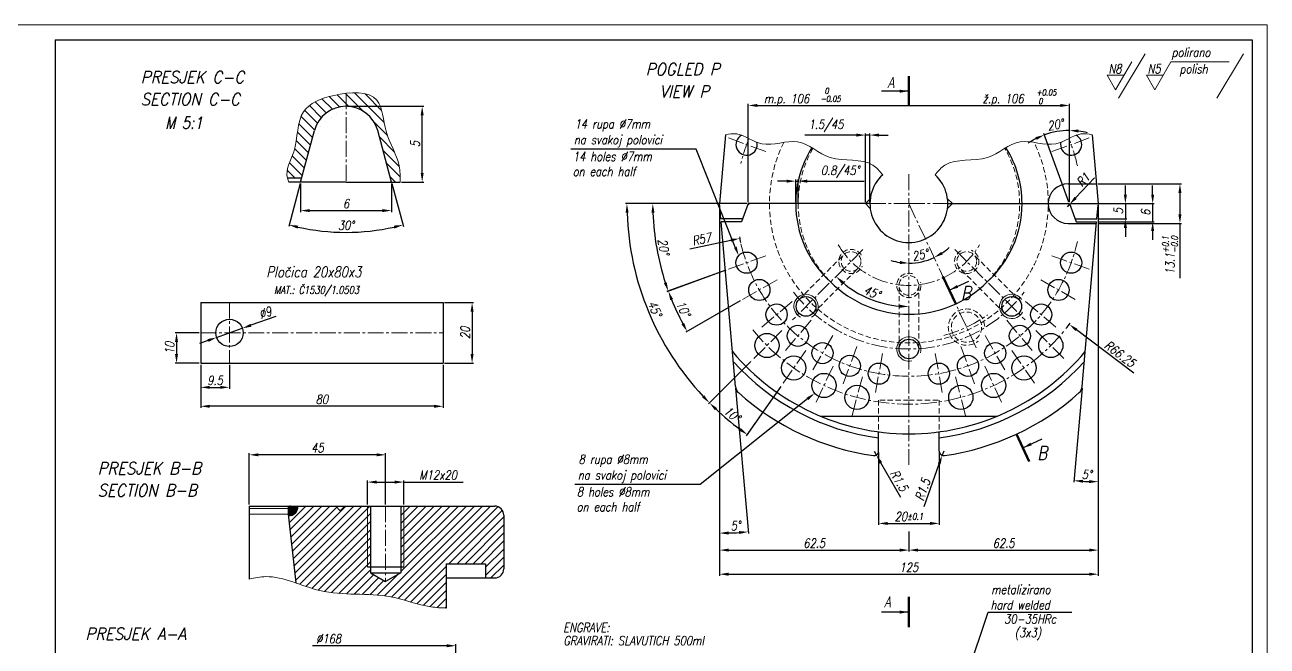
# Model space of a CAD drawing. Extents: x -409 to 838, y -94 to 534.
# Drawn here: x 21.5 to 431.5, y 301.3 to 506.5 of the extents above; entities that cross this region are included whole.
import ezdxf
from ezdxf import colors
from ezdxf.entities.mleader import LeaderData, LeaderLine
from ezdxf.math import Vec2, Vec3

# ---------------------------------------------------------------- set-up
doc = ezdxf.new("R2010")
doc.units = 0
doc.header["$LTSCALE"] = 7
doc.header["$MEASUREMENT"] = 0
doc.linetypes.add('CENTER2', pattern=[1.125, 0.75, -0.125, 0.125, -0.125])
doc.linetypes.add('HIDDEN', pattern=[0.375, 0.25, -0.125])
doc.layers.get('0').update_dxf_attribs({"linetype": 'CONTINUOUS', "lineweight": 15})
for name, color, linetype, lineweight in [('1', 1, 'CENTER2', 15), ('2', 2, 'HIDDEN', 15), ('3', 3, 'CONTINUOUS', 30), ('4', 5, 'CONTINUOUS', 50), ('8', 252, 'CONTINUOUS', 15), ('ENGLISH', 252, 'CONTINUOUS', 18)]:
    doc.layers.add(name, color=color, linetype=linetype, lineweight=lineweight)
doc.styles.add('ITALICT', font='ITALICT.shx', dxfattribs={"width": 0.8, "height": 3})
doc.styles.get("Standard").update_dxf_attribs({"font": 'isocp.shx', "height": 3})
doc.dimstyles.get("Standard").update_dxf_attribs({"dimtxt": 3, "dimasz": 3, "dimexe": 0.5, "dimexo": 0.5, "dimgap": 0.8, "dimtad": 1, "dimdsep": 46, "dimtxsty": 'ITALICT', "dimcen": 0.09, "dimazin": 2, "dimtfac": 1, "dimtmove": 0, "dimatfit": 3, "dimfxl": 1, "dimtolj": 1, "dimtzin": 0, "dimarcsym": 0})

# ---------------------------------------------------------------- blocks, each defined once
blk = doc.blocks.new('*D4')
at = {"color": 0, "lineweight": -2}
for p, q in [((275.91, 447.92), (275.91, 455.34)), ((276.71, 447.92), (276.71, 455.34)), ((272.91, 454.84), (269.91, 454.84)), ((275.91, 454.84), (276.71, 454.84)), ((279.71, 454.84), (298.48, 454.84))]:
    blk.add_line(p, q, dxfattribs=at)
at = {"color": 0}
for points in [[(272.91, 455.34), (272.91, 454.34), (275.91, 454.84)], [(279.71, 455.34), (279.71, 454.34), (276.71, 454.84)]]:
    blk.add_solid(points, dxfattribs=at)
at = {"color": 0, "insert": (290.59, 457.92), "char_height": 3, "attachment_point": 5, "style": 'ITALICT'}
blk.add_mtext('\\A1;0.8/45%%d', dxfattribs=at)
blk = doc.blocks.new('*D5')
at = {"color": 0, "lineweight": -2}
for p, q in [((295.91, 470.06), (278.96, 470.06)), ((298.91, 447.92), (298.91, 470.56)), ((300.41, 470.06), (298.91, 470.06)), ((300.41, 447.92), (300.41, 470.56)), ((303.41, 470.06), (306.41, 470.06))]:
    blk.add_line(p, q, dxfattribs=at)
at = {"color": 0}
for points in [[(295.91, 469.56), (295.91, 470.56), (298.91, 470.06)], [(303.41, 470.56), (303.41, 469.56), (300.41, 470.06)]]:
    blk.add_solid(points, dxfattribs=at)
at = {"color": 0, "insert": (285.93, 473.14), "char_height": 3, "attachment_point": 5, "style": 'ITALICT'}
blk.add_mtext('\\A1;1.5/45', dxfattribs=at)
blk = doc.blocks.new('*D6')
at = {"color": 0, "lineweight": -2}
for p, q in [((250.76, 407.7), (250.76, 338.12)), ((256.09, 386.49), (260.28, 338.54))]:
    blk.add_line(p, q, dxfattribs=at)
blk.add_arc((250.76, 447.42), 108.8, 271.5799, 273.4201, dxfattribs=at)
at = {"color": 0}
for points in [[(253.76, 338.16), (253.75, 339.16), (250.76, 338.62)], [(257.21, 339.31), (257.28, 338.32), (260.24, 339.03)]]:
    blk.add_solid(points, dxfattribs=at)
at = {"color": 0, "insert": (256.08, 341.05), "char_height": 3, "attachment_point": 5, "rotation": 2.8646, "style": 'ITALICT'}
blk.add_mtext('\\A1;5°', dxfattribs=at)
blk = doc.blocks.new('*D7')
at = {"color": 0, "lineweight": -2}
for p, q in [((375.76, 407.57), (375.76, 355.09)), ((370.43, 386.49), (367.71, 355.44))]:
    blk.add_line(p, q, dxfattribs=at)
blk.add_arc((375.76, 447.42), 91.83, 266.8719, 268.1281, dxfattribs=at)
at = {"color": 0}
for points in [[(370.71, 355.23), (370.78, 356.23), (367.75, 355.94)], [(372.76, 356.14), (372.75, 355.14), (375.76, 355.59)]]:
    blk.add_solid(points, dxfattribs=at)
at = {"color": 0, "insert": (371.97, 357.97), "char_height": 3, "attachment_point": 5, "rotation": 357.5793, "style": 'ITALICT'}
blk.add_mtext('\\A1;5°', dxfattribs=at)
blk = doc.blocks.new('*D8')
at = {"color": 0, "lineweight": -2}
for p, q in [((250.76, 446.92), (250.76, 332.51)), ((313.26, 339.19), (313.26, 332.51)), ((253.76, 333.01), (310.26, 333.01))]:
    blk.add_line(p, q, dxfattribs=at)
at = {"color": 0}
for points in [[(253.76, 333.51), (253.76, 332.51), (250.76, 333.01)], [(310.26, 333.51), (310.26, 332.51), (313.26, 333.01)]]:
    blk.add_solid(points, dxfattribs=at)
at = {"color": 0, "insert": (282.01, 335.31), "char_height": 3, "attachment_point": 5, "style": 'ITALICT'}
blk.add_mtext('\\A1;62.5', dxfattribs=at)
blk = doc.blocks.new('*D9')
at = {"color": 0, "lineweight": -2}
for p, q in [((375.76, 371.09), (375.76, 332.51)), ((313.26, 339.19), (313.26, 332.51)), ((316.26, 333.01), (372.76, 333.01))]:
    blk.add_line(p, q, dxfattribs=at)
at = {"color": 0}
for points in [[(316.26, 333.51), (316.26, 332.51), (313.26, 333.01)], [(372.76, 333.51), (372.76, 332.51), (375.76, 333.01)]]:
    blk.add_solid(points, dxfattribs=at)
at = {"color": 0, "insert": (344.51, 335.31), "char_height": 3, "attachment_point": 5, "style": 'ITALICT'}
blk.add_mtext('\\A1;62.5', dxfattribs=at)
blk = doc.blocks.new('*D10')
at = {"color": 0, "lineweight": -2}
for p, q in [((250.76, 446.92), (250.76, 324.56)), ((375.76, 446.92), (375.76, 324.56)), ((253.76, 325.06), (372.76, 325.06))]:
    blk.add_line(p, q, dxfattribs=at)
at = {"color": 0}
for points in [[(253.76, 325.56), (253.76, 324.56), (250.76, 325.06)], [(372.76, 325.56), (372.76, 324.56), (375.76, 325.06)]]:
    blk.add_solid(points, dxfattribs=at)
at = {"color": 0, "insert": (313.26, 327.36), "char_height": 3, "attachment_point": 5, "style": 'ITALICT'}
blk.add_mtext('\\A1;125', dxfattribs=at)
blk = doc.blocks.new('*D38')
at = {"color": 0, "lineweight": -2}
for p, q in [((112.5, 454.06), (112.5, 444.62)), ((142.5, 454.06), (142.5, 444.62)), ((115.5, 445.12), (139.5, 445.12))]:
    blk.add_line(p, q, dxfattribs=at)
at = {"color": 0}
for points in [[(115.5, 445.62), (115.5, 444.62), (112.5, 445.12)], [(139.5, 445.62), (139.5, 444.62), (142.5, 445.12)]]:
    blk.add_solid(points, dxfattribs=at)
at = {"color": 0, "insert": (127.5, 447.42), "char_height": 3, "attachment_point": 5, "style": 'ITALICT'}
blk.add_mtext('\\A1;6', dxfattribs=at)
blk = doc.blocks.new('*D39')
at = {"color": 0, "lineweight": -2}
for p, q in [((128, 479.56), (153.13, 479.56)), ((152.63, 457.56), (152.63, 476.56)), ((145.86, 454.56), (153.13, 454.56))]:
    blk.add_line(p, q, dxfattribs=at)
at = {"color": 0}
for points in [[(152.13, 476.56), (153.13, 476.56), (152.63, 479.56)], [(152.13, 457.56), (153.13, 457.56), (152.63, 454.56)]]:
    blk.add_solid(points, dxfattribs=at)
at = {"color": 0, "insert": (150.33, 467.06), "char_height": 3, "attachment_point": 5, "rotation": 90, "style": 'ITALICT'}
blk.add_mtext('\\A1;5', dxfattribs=at)
blk = doc.blocks.new('*D46')
at = {"color": 0, "lineweight": -2}
for p, q in [((160.73, 301.43), (116.47, 301.43)), ((163.73, 276.97), (163.73, 301.93))]:
    blk.add_line(p, q, dxfattribs=at)
at = {"color": 0}
blk.add_solid([(160.73, 301.93), (160.73, 300.93), (163.73, 301.43)], dxfattribs=at)
at = {"color": 0, "insert": (121.73, 303.73), "char_height": 3, "attachment_point": 5, "style": 'ITALICT'}
blk.add_mtext('\\A1;%%c168', dxfattribs=at)
blk = doc.blocks.new('*D55')
at = {"color": 0, "lineweight": -2}
for p, q in [((112.37, 454.08), (108.57, 439.91)), ((142.62, 454.08), (146.42, 439.91))]:
    blk.add_line(p, q, dxfattribs=at)
blk.add_arc((127.5, 510.55), 72.63, 257.3668, 282.6332, dxfattribs=at)
at = {"color": 0}
for points in [[(111.49, 439.19), (111.73, 440.16), (108.7, 440.39)], [(143.26, 440.16), (143.5, 439.19), (146.29, 440.39)]]:
    blk.add_solid(points, dxfattribs=at)
at = {"color": 0, "insert": (127.5, 440.22), "char_height": 3, "attachment_point": 5, "style": 'ITALICT'}
blk.add_mtext('\\A1;30°', dxfattribs=at)
blk = doc.blocks.new('*D59')
at = {"color": 0, "lineweight": -2}
for p, q in [((104.31, 410.17), (96.1, 407.25)), ((84.79, 403.23), (93.27, 406.25)), ((81.97, 402.22), (79.14, 401.22))]:
    blk.add_line(p, q, dxfattribs=at)
at = {"color": 0}
for points in [[(95.93, 407.72), (96.27, 406.78), (93.27, 406.25)], [(81.8, 402.7), (82.13, 401.75), (84.79, 403.23)]]:
    blk.add_solid(points, dxfattribs=at)
at = {"color": 0, "insert": (100.85, 411.38), "char_height": 3, "attachment_point": 5, "rotation": 19.5748, "style": 'ITALICT'}
blk.add_mtext('\\A1;∅9', dxfattribs=at)
blk = doc.blocks.new('*D60')
at = {"color": 0, "lineweight": -2}
for p, q in [((79.53, 394.24), (79.53, 386.26)), ((89.03, 394.24), (89.03, 386.26)), ((82.53, 386.76), (86.03, 386.76))]:
    blk.add_line(p, q, dxfattribs=at)
at = {"color": 0}
for points in [[(82.53, 387.26), (82.53, 386.26), (79.53, 386.76)], [(86.03, 387.26), (86.03, 386.26), (89.03, 386.76)]]:
    blk.add_solid(points, dxfattribs=at)
at = {"color": 0, "insert": (84.28, 389.06), "char_height": 3, "attachment_point": 5, "style": 'ITALICT'}
blk.add_mtext('\\A1;9.5', dxfattribs=at)
blk = doc.blocks.new('*D61')
at = {"color": 0, "lineweight": -2}
for p, q in [((79.53, 394.24), (79.53, 380)), ((159.53, 394.24), (159.53, 380)), ((156.53, 380.5), (82.53, 380.5))]:
    blk.add_line(p, q, dxfattribs=at)
at = {"color": 0}
for points in [[(82.53, 381), (82.53, 380), (79.53, 380.5)], [(156.53, 381), (156.53, 380), (159.53, 380.5)]]:
    blk.add_solid(points, dxfattribs=at)
at = {"color": 0, "insert": (119.53, 382.8), "char_height": 3, "attachment_point": 5, "style": 'ITALICT'}
blk.add_mtext('\\A1;80', dxfattribs=at)
blk = doc.blocks.new('*D62')
at = {"color": 0, "lineweight": -2}
for p, q in [((79.03, 404.74), (71.06, 404.74)), ((71.56, 401.74), (71.56, 397.74)), ((79.03, 394.74), (71.06, 394.74))]:
    blk.add_line(p, q, dxfattribs=at)
at = {"color": 0}
for points in [[(71.06, 401.74), (72.06, 401.74), (71.56, 404.74)], [(71.06, 397.74), (72.06, 397.74), (71.56, 394.74)]]:
    blk.add_solid(points, dxfattribs=at)
at = {"color": 0, "insert": (69.26, 399.74), "char_height": 3, "attachment_point": 5, "rotation": 90, "style": 'ITALICT'}
blk.add_mtext('\\A1;10', dxfattribs=at)
blk = doc.blocks.new('*D63')
at = {"color": 0, "lineweight": -2}
for p, q in [((160.03, 414.74), (169.61, 414.74)), ((169.11, 411.74), (169.11, 397.74)), ((160.03, 394.74), (169.61, 394.74))]:
    blk.add_line(p, q, dxfattribs=at)
at = {"color": 0}
for points in [[(168.61, 411.74), (169.61, 411.74), (169.11, 414.74)], [(168.61, 397.74), (169.61, 397.74), (169.11, 394.74)]]:
    blk.add_solid(points, dxfattribs=at)
at = {"color": 0, "insert": (166.81, 404.74), "char_height": 3, "attachment_point": 5, "rotation": 90, "style": 'ITALICT'}
blk.add_mtext('\\A1;20', dxfattribs=at)
blk = doc.blocks.new('*D65')
at = {"color": 0, "lineweight": -2}
for p, q in [((301.76, 365.73), (302.51, 364.43)), ((310.6, 350.43), (304.01, 361.83))]:
    blk.add_line(p, q, dxfattribs=at)
at = {"color": 0}
blk.add_solid([(304.44, 362.08), (303.57, 361.58), (302.51, 364.43)], dxfattribs=at)
at = {"color": 0, "insert": (310.04, 355.98), "char_height": 3, "attachment_point": 5, "rotation": 300.0226, "style": 'ITALICT'}
blk.add_mtext('\\A1;R1.5', dxfattribs=at)
blk = doc.blocks.new('*D66')
at = {"color": 0, "lineweight": -2}
for p, q in [((303.26, 365.23), (303.26, 341.32)), ((323.26, 365.23), (323.26, 341.32)), ((306.26, 341.82), (320.26, 341.82))]:
    blk.add_line(p, q, dxfattribs=at)
at = {"color": 0}
for points in [[(306.26, 342.32), (306.26, 341.32), (303.26, 341.82)], [(320.26, 342.32), (320.26, 341.32), (323.26, 341.82)]]:
    blk.add_solid(points, dxfattribs=at)
at = {"color": 0, "insert": (313.26, 344.12), "char_height": 3, "attachment_point": 5, "style": 'ITALICT'}
blk.add_mtext('\\A1;20{}{\\H0.71x;\\C3;%%p0.1}', dxfattribs=at)
blk = doc.blocks.new('*D67')
at = {"color": 0, "lineweight": -2}
for p, q in [((324.76, 365.73), (324.26, 364.31)), ((318.32, 347.42), (323.26, 361.48))]:
    blk.add_line(p, q, dxfattribs=at)
at = {"color": 0}
blk.add_solid([(322.79, 361.65), (323.73, 361.32), (324.26, 364.31)], dxfattribs=at)
at = {"color": 0, "insert": (317.83, 352.98), "char_height": 3, "attachment_point": 5, "rotation": 70.6253, "style": 'ITALICT'}
blk.add_mtext('\\A1;R1.5', dxfattribs=at)
blk = doc.blocks.new('*D73')
at = {"color": 0, "lineweight": -2}
for p, q in [((384.71, 450.42), (384.71, 453.42)), ((366.76, 447.42), (385.21, 447.42)), ((384.71, 447.42), (384.71, 442.42)), ((375.82, 442.42), (385.21, 442.42)), ((384.71, 439.42), (384.71, 436.42))]:
    blk.add_line(p, q, dxfattribs=at)
at = {"color": 0}
for points in [[(384.21, 450.42), (385.21, 450.42), (384.71, 447.42)], [(384.21, 439.42), (385.21, 439.42), (384.71, 442.42)]]:
    blk.add_solid(points, dxfattribs=at)
at = {"color": 0, "insert": (382.41, 444.92), "char_height": 3, "attachment_point": 5, "rotation": 90, "style": 'ITALICT'}
blk.add_mtext('\\A1;5', dxfattribs=at)
blk = doc.blocks.new('*D74')
at = {"color": 0, "lineweight": -2}
for p, q in [((393.71, 450.42), (393.71, 453.42)), ((366.76, 447.42), (394.21, 447.42)), ((393.71, 447.42), (393.71, 441.42)), ((375.73, 441.42), (394.21, 441.42)), ((393.71, 438.42), (393.71, 435.42))]:
    blk.add_line(p, q, dxfattribs=at)
at = {"color": 0}
for points in [[(393.21, 450.42), (394.21, 450.42), (393.71, 447.42)], [(393.21, 438.42), (394.21, 438.42), (393.71, 441.42)]]:
    blk.add_solid(points, dxfattribs=at)
at = {"color": 0, "insert": (391.41, 444.42), "char_height": 3, "attachment_point": 5, "rotation": 90, "style": 'ITALICT'}
blk.add_mtext('\\A1;6', dxfattribs=at)
blk = doc.blocks.new('*D75')
at = {"color": 0, "lineweight": -2}
for p, q in [((260.26, 447.92), (260.26, 480.34)), ((263.26, 479.84), (363.26, 479.84)), ((366.26, 447.92), (366.26, 480.34))]:
    blk.add_line(p, q, dxfattribs=at)
at = {"color": 0}
for points in [[(263.26, 480.34), (263.26, 479.34), (260.26, 479.84)], [(363.26, 480.34), (363.26, 479.34), (366.26, 479.84)]]:
    blk.add_solid(points, dxfattribs=at)
blk = doc.blocks.new('*D76')
at = {"color": 0, "lineweight": -2}
for p, q in [((366.26, 448.42), (366.26, 472.08)), ((366.09, 447.89), (357.82, 470.59))]:
    blk.add_line(p, q, dxfattribs=at)
for start, end in [(90, 110), (117.1199, 124.2399), (75.7601, 82.8801)]:
    blk.add_arc((366.26, 447.42), 24.16, start, end, dxfattribs=at)
at = {"color": 0}
for points in [[(369.22, 470.89), (369.28, 471.89), (366.26, 471.58)], [(355.04, 469.38), (355.44, 468.46), (357.99, 470.12)]]:
    blk.add_solid(points, dxfattribs=at)
at = {"color": 0, "insert": (361.66, 473.48), "char_height": 3, "attachment_point": 5, "rotation": 10, "style": 'ITALICT'}
blk.add_mtext('\\A1;20°', dxfattribs=at)
blk = doc.blocks.new('*D77')
at = {"color": 0, "lineweight": -2}
for p, q in [((374.53, 455.91), (368.3, 449.33)), ((365.56, 446.42), (366.24, 447.15))]:
    blk.add_line(p, q, dxfattribs=at)
at = {"color": 0}
blk.add_solid([(367.94, 449.67), (368.67, 448.98), (366.24, 447.15)], dxfattribs=at)
at = {"color": 0, "insert": (370.78, 455.29), "char_height": 3, "attachment_point": 5, "rotation": 46.5881, "style": 'ITALICT'}
blk.add_mtext('\\A1;R1', dxfattribs=at)
blk = doc.blocks.new('*D78')
at = {"color": 0, "lineweight": -2}
for p, q in [((375.68, 453.97), (403.21, 453.97)), ((402.71, 450.97), (402.71, 443.87)), ((375.68, 440.87), (403.21, 440.87)), ((402.71, 440.87), (402.71, 422.77))]:
    blk.add_line(p, q, dxfattribs=at)
at = {"color": 0}
for points in [[(402.21, 450.97), (403.21, 450.97), (402.71, 453.97)], [(402.21, 443.87), (403.21, 443.87), (402.71, 440.87)]]:
    blk.add_solid(points, dxfattribs=at)
at = {"color": 0, "insert": (399.43, 430.32), "char_height": 3, "attachment_point": 5, "rotation": 90, "style": 'ITALICT'}
blk.add_mtext('\\A1;13.1{}{\\H0.71x;\\C3;\\S+0.1^ -0.0;}', dxfattribs=at)
blk = doc.blocks.new('*D79')
at = {"color": 0, "lineweight": -2}
blk.add_arc((313.26, 447.42), 34.01, 230.0562, 264.9438, dxfattribs=at)
at = {"color": 0}
for points in [[(291.09, 420.98), (291.76, 421.72), (289.21, 423.37)], [(310.28, 414.05), (310.24, 413.05), (313.26, 413.41)]]:
    blk.add_solid(points, dxfattribs=at)
at = {"color": 0, "insert": (301.12, 418.13), "char_height": 3, "attachment_point": 5, "rotation": 337.5, "style": 'ITALICT'}
blk.add_mtext('\\A1;45°', dxfattribs=at)
blk = doc.blocks.new('*D80')
at = {"color": 0, "lineweight": -2}
for p, q in [((95.58, 348.03), (95.58, 364.98)), ((140.58, 348.03), (140.58, 364.98)), ((137.58, 364.48), (98.58, 364.48))]:
    blk.add_line(p, q, dxfattribs=at)
at = {"color": 0}
for points in [[(98.58, 364.98), (98.58, 363.98), (95.58, 364.48)], [(137.58, 364.98), (137.58, 363.98), (140.58, 364.48)]]:
    blk.add_solid(points, dxfattribs=at)
at = {"color": 0, "insert": (118.08, 366.78), "char_height": 3, "attachment_point": 5, "style": 'ITALICT'}
blk.add_mtext('\\A1;45', dxfattribs=at)
blk = doc.blocks.new('*D81')
at = {"color": 0, "lineweight": -2}
for p, q in [((134.58, 348.03), (134.58, 355.98)), ((137.58, 355.48), (143.58, 355.48)), ((146.58, 348.03), (146.58, 355.98)), ((146.58, 355.48), (166.15, 355.48))]:
    blk.add_line(p, q, dxfattribs=at)
at = {"color": 0}
for points in [[(137.58, 355.98), (137.58, 354.98), (134.58, 355.48)], [(143.58, 355.98), (143.58, 354.98), (146.58, 355.48)]]:
    blk.add_solid(points, dxfattribs=at)
at = {"color": 0, "insert": (157.87, 357.78), "char_height": 3, "attachment_point": 5, "style": 'ITALICT'}
blk.add_mtext('\\A1;M12x20', dxfattribs=at)
blk = doc.blocks.new('*D86')
at = {"color": 0, "lineweight": -2}
blk.add_line((387.51, 391.46), (368.56, 405.74), dxfattribs=at)
blk.add_arc((313.26, 447.42), 66.25, 321.4891, 323.4317, dxfattribs=at)
at = {"color": 0}
blk.add_solid([(368.86, 406.14), (368.26, 405.35), (366.17, 407.55)], dxfattribs=at)
at = {"color": 0, "insert": (382.92, 397.8), "char_height": 3, "attachment_point": 5, "rotation": 322.9993, "style": 'ITALICT'}
blk.add_mtext('\\A1;R66.25', dxfattribs=at)
blk = doc.blocks.new('*D87')
at = {"color": 0, "lineweight": -2}
blk.add_line((240.95, 432.53), (254.49, 435.32), dxfattribs=at)
blk.add_arc((313.26, 447.42), 57, 191.1324, 192.9601, dxfattribs=at)
at = {"color": 0}
blk.add_solid([(254.39, 435.81), (254.59, 434.83), (257.43, 435.93)], dxfattribs=at)
at = {"color": 0, "insert": (244.86, 435.68), "char_height": 3, "attachment_point": 5, "rotation": 11.635, "style": 'ITALICT'}
blk.add_mtext('\\A1;R57', dxfattribs=at)
blk = doc.blocks.new('*D88')
at = {"color": 0, "lineweight": -2}
for p, q in [((259.76, 447.42), (219.7, 447.42)), ((261.11, 395.27), (247.11, 381.27))]:
    blk.add_line(p, q, dxfattribs=at)
blk.add_arc((313.26, 447.42), 93.05, 181.8473, 223.1527, dxfattribs=at)
at = {"color": 0}
for points in [[(219.75, 444.41), (220.75, 444.43), (220.2, 447.42)], [(245.73, 384.13), (245.01, 383.43), (247.46, 381.62)]]:
    blk.add_solid(points, dxfattribs=at)
at = {"color": 0, "insert": (229.41, 412.69), "char_height": 3, "attachment_point": 5, "rotation": 292.5, "style": 'ITALICT'}
blk.add_mtext('\\A1;45°', dxfattribs=at)
blk = doc.blocks.new('*D89')
at = {"color": 0, "lineweight": -2}
for p, q in [((252.88, 425.45), (233.41, 418.36)), ((257.61, 415.3), (239.67, 404.94))]:
    blk.add_line(p, q, dxfattribs=at)
blk.add_arc((313.26, 447.42), 84.47, 202.035, 207.965, dxfattribs=at)
at = {"color": 0}
for points in [[(234.49, 415.55), (235.42, 415.91), (233.88, 418.53)], [(239.09, 408.05), (238.21, 407.57), (240.1, 405.19)]]:
    blk.add_solid(points, dxfattribs=at)
at = {"color": 0, "insert": (238.79, 412.69), "char_height": 3, "attachment_point": 5, "rotation": 295, "style": 'ITALICT'}
blk.add_mtext('\\A1;10°', dxfattribs=at)
blk = doc.blocks.new('*D90')
at = {"color": 0, "lineweight": -2}
for p, q in [((259.76, 447.42), (228.24, 447.42)), ((252.88, 425.45), (233.37, 418.34))]:
    blk.add_line(p, q, dxfattribs=at)
blk.add_arc((313.26, 447.42), 84.52, 182.0339, 197.9661, dxfattribs=at)
at = {"color": 0}
for points in [[(228.29, 444.41), (229.29, 444.43), (228.74, 447.42)], [(233.33, 421.51), (232.39, 421.19), (233.84, 418.51)]]:
    blk.add_solid(points, dxfattribs=at)
at = {"color": 0, "insert": (232.29, 433.14), "char_height": 3, "attachment_point": 5, "rotation": 280, "style": 'ITALICT'}
blk.add_mtext('\\A1;20°', dxfattribs=at)
blk = doc.blocks.new('*D91')
at = {"color": 0, "lineweight": -2}
for p, q in [((261.11, 395.27), (247.1, 381.27)), ((270.95, 387.01), (259.6, 370.78))]:
    blk.add_line(p, q, dxfattribs=at)
blk.add_arc((313.26, 447.42), 93.06, 226.8472, 233.1528, dxfattribs=at)
at = {"color": 0}
for points in [[(249.26, 379.17), (249.96, 379.89), (247.46, 381.62)], [(257.75, 373.36), (257.16, 372.55), (259.88, 371.19)]]:
    blk.add_solid(points, dxfattribs=at)
at = {"color": 0, "insert": (254.92, 377.9), "char_height": 3, "attachment_point": 5, "rotation": 320, "style": 'ITALICT'}
blk.add_mtext('\\A1;10°', dxfattribs=at)
blk = doc.blocks.new('*D92')
at = {"color": 0, "lineweight": -2}
for start, end in [(303.752, 312.5041), (252.4959, 261.248), (270, 295)]:
    blk.add_arc((313.26, 447.42), 19.66, start, end, dxfattribs=at)
at = {"color": 0}
for points in [[(324.42, 430.64), (323.93, 431.51), (321.56, 429.6)], [(310.3, 428.49), (310.23, 427.49), (313.26, 427.76)]]:
    blk.add_solid(points, dxfattribs=at)
at = {"color": 0, "insert": (317.01, 430.47), "char_height": 3, "attachment_point": 5, "rotation": 12.5, "style": 'ITALICT'}
blk.add_mtext('\\A1;25°', dxfattribs=at)
blk = doc.blocks.new('A$C0FD72C1E')
for p, q in [((8.79, 14.65), (0, 0)), ((41.25, 14.65), (32.45, 0)), ((4.36, 12.08), (-0.96, 2.86)), ((17.26, 12.08), (11.94, 2.86)), ((17.26, 12.08), (36.56, 12.08)), ((-3.7, 7.62), (-0.96, 2.86)), ((1.79, 7.62), (-3.7, 7.62)), ((9.19, 7.62), (11.94, 2.86)), ((14.69, 7.62), (9.19, 7.62))]:
    blk.add_line(p, q)
at = {"style": 'ITALICT', "width": 0.8}
for s, p in [('polirano', (17.55, 13.67)), ('N8', (-3.32, 8.24)), ('N5', (9.58, 8.24))]:
    blk.add_text(s, height=3, dxfattribs=at).set_placement(p)
at = {"layer": 'ENGLISH', "style": 'ITALICT', "width": 0.8}
blk.add_text('polish', height=3, dxfattribs=at).set_placement((20.16, 8.23))

msp = doc.modelspace()

# ---------------------------------------------------------------- hatches: boundary and pattern name
h = msp.add_hatch(color=256)
h.dxf.hatch_style = 1
h.paths.add_polyline_path([(111.6557, 347.5324), (109.1805, 347.5324, 0.41421356), (108.3805, 346.7324), (108.3805, 344.8324), (108.4399, 344.3065, 0.45984291)])
at = {"layer": '8'}
h = msp.add_hatch(dxfattribs=at)
h.set_pattern_fill('ANSI31', color=256, scale=18, angle=90, style=0)
h.set_pattern_definition([(135, (-46.4074, -80.6916), (-1.59099, -1.59099), [])])
edge = h.paths.add_edge_path()
edge.add_spline(control_points=[(145.3575, 454.565), (145.3563, 456.3812), (145.3525, 462.3384), (139.7626, 470.1165), (139.6193, 483.5658), (131.652, 484.3512), (127.4955, 483.8692)], knot_values=[38.78344488, 38.78344488, 38.78344488, 38.78344488, 44.13728275, 56.34364077, 67.06481971, 77.84529561, 77.84529561, 77.84529561, 77.84529561], degree=3, periodic=0)
edge.add_line((127.4955, 483.8692), (127.4955, 479.565))
edge.add_arc((127.4955, 468.7466), 10.8184, 15, 90, ccw=False)
edge.add_line((137.9453, 471.5466), (142.4955, 454.565))
edge.add_line((142.4955, 454.565), (145.3575, 454.565))
edge = h.paths.add_edge_path()
edge.add_spline(control_points=[(127.4955, 483.8692), (126.176, 483.7162), (120.361, 482.6658), (110.7696, 478.7193), (112.0546, 465.7982), (107.4068, 458.6745), (108.1474, 455.865)], knot_values=[1.38110516, 1.38110516, 1.38110516, 1.38110516, 4.80349175, 16.27908698, 29.83644979, 38.78344488, 38.78344488, 38.78344488, 38.78344488], degree=3, periodic=0)
edge.add_line((108.1474, 455.865), (112.8438, 455.865))
edge.add_line((112.8438, 455.865), (117.0457, 471.5466))
edge.add_arc((127.4955, 468.7466), 10.8184, 90, 165, ccw=False)
edge.add_line((127.4955, 479.565), (127.4955, 483.8692))
h = msp.add_hatch(dxfattribs=at)
h.set_pattern_fill('ANSI31', color=256, scale=15)
edge = h.paths.add_edge_path()
edge.add_line((134.5805, 347.5324), (127.0805, 347.5324))
edge.add_line((127.0805, 347.5324), (125.5805, 346.0324))
edge.add_line((125.5805, 346.0324), (124.0805, 347.5324))
edge.add_line((124.0805, 347.5324), (111.6557, 347.5324))
edge.add_arc((108.6648, 347.2981), 3, 265.699636, 4.479641, ccw=False)
edge.add_line((108.4399, 344.3065), (110.9375, 322.1801))
edge.add_spline(control_points=[(110.9375, 322.1801), (113.5634, 321.2757), (123.7979, 317.4153), (139.2685, 319.6679), (152.6674, 314.3631), (158.8446, 313.9123), (160.5305, 313.8774)], knot_values=[20.70891707, 20.70891707, 20.70891707, 20.70891707, 28.87204863, 52.37372684, 65.99363569, 71.05994369, 71.05994369, 71.05994369, 71.05994369], degree=3, periodic=0)
edge.add_line((160.5305, 313.8774), (160.5305, 328.5324))
edge.add_line((160.5305, 328.5324), (173.5305, 328.5324))
edge.add_line((173.5305, 328.5324), (173.5305, 323.8324))
edge.add_line((173.5305, 323.8324), (176.5805, 323.8324))
edge.add_arc((176.5805, 326.8324), 3, 270, 0)
edge.add_line((179.5805, 326.8324), (179.5805, 344.5324))
edge.add_arc((176.5805, 344.5324), 3, 0, 90)
edge.add_line((176.5805, 347.5324), (146.5805, 347.5324))
edge.add_line((146.5805, 347.5324), (146.5805, 327.5324))
edge.add_line((146.5805, 327.5324), (145.5805, 327.5324))
edge.add_line((145.5805, 327.5324), (145.5805, 325.5324))
edge.add_line((145.5805, 325.5324), (140.5805, 322.6457))
edge.add_line((140.5805, 322.6457), (135.5805, 325.5324))
edge.add_line((135.5805, 325.5324), (135.5805, 327.5324))
edge.add_line((135.5805, 327.5324), (134.5805, 327.5324))
edge.add_line((134.5805, 327.5324), (134.5805, 347.5324))
h.paths.add_polyline_path([(146.5805, 347.5324), (145.5805, 347.5324), (145.5805, 327.5324), (146.5805, 327.5324)], flags=17)
h.paths.add_polyline_path([(135.5805, 347.5324), (134.5805, 347.5324), (134.5805, 327.5324), (135.5805, 327.5324)], flags=17)

# ---------------------------------------------------------------- linework, layer by layer
for p, q in [((11.4997, 506.465), (431.4997, 506.465)), ((431.4997, 506.465), (431.4997, -94.1371)), ((250.7561, 447.4207), (250.7561, 408.2041)), ((375.7561, 447.4207), (375.7561, 408.0677)), ((134.5805, 347.5324), (134.5805, 327.5324)), ((146.5805, 347.5324), (146.5805, 327.5324))]:
    msp.add_line(p, q)
for centre, radius, start, end in [((279.315, 413.4796), 4, 296.330165, 243.210609), ((347.1972, 413.4796), 4, 35.036832, 332.134105), ((313.2561, 399.4207), 4, 341.325184, 283.935126), ((108.6648, 347.2981), 3, 265.699636, 4.479641)]:
    msp.add_arc(centre, radius, start, end)
msp.add_spline([(108.6137, 454.565), (108.1474, 455.865), (110.2333, 464.5654), (113.4435, 477.7373), (123.5462, 483.18), (137.6614, 481.6045), (140.7259, 471.3306), (145.0317, 459.9089), (145.3575, 454.565)], degree=3)
for points, knots in [([(252.7422, 470.1224), (254.0146, 470.4867), (258.0521, 470.9626), (265.3685, 464.8596), (277.1506, 470.5018), (287.2186, 459.9514), (299.4105, 463.0242), (303.633, 458.1904), (304.6278, 456.943)], [6.18877412, 6.18877412, 6.18877412, 6.18877412, 10.19233428, 19.02754614, 30.83272001, 42.82688375, 57.10100396, 61.69708211, 61.69708211, 61.69708211, 61.69708211]), ([(373.7699, 470.1224), (372.4976, 470.4867), (368.4601, 470.9626), (361.1436, 464.8596), (349.3616, 470.5018), (339.2936, 459.9514), (327.1016, 463.0242), (322.8791, 458.1904), (321.8844, 456.943)], [6.18877412, 6.18877412, 6.18877412, 6.18877412, 10.19233428, 19.02754614, 30.83272001, 42.82688375, 57.10100396, 61.69709972, 61.69709972, 61.69709972, 61.69709972]), ([(95.5805, 323.4158), (97.4047, 323.8976), (105.2087, 325.3465), (120.2898, 316.9045), (139.2685, 319.6679), (152.6674, 314.3631), (158.8446, 313.9123), (160.5305, 313.8774)], [4.83527741, 4.83527741, 4.83527741, 4.83527741, 10.44017737, 28.87204863, 52.37372684, 65.99363569, 71.05994369, 71.05994369, 71.05994369, 71.05994369])]:
    msp.add_open_spline(points, degree=3, knots=knots)
at = {"layer": '1'}
for p, q in [((127.4955, 483.8692), (127.4955, 454.565)), ((266.0365, 464.6072), (253.3507, 469.2245)), ((360.4756, 464.6072), (373.1615, 469.2245)), ((313.2561, 457.1453), (313.2561, 447.4207)), ((300.4061, 447.4207), (313.2561, 447.4207)), ((313.2561, 361.1274), (313.2561, 447.4207)), ((313.2561, 447.4207), (326.1061, 447.4207)), ((313.2561, 447.4207), (335.6548, 399.3864)), ((298.0901, 432.2547), (274.8955, 409.0602)), ((328.422, 432.2547), (351.6166, 409.0602)), ((266.0365, 430.2342), (253.3507, 425.6169)), ((360.4756, 430.2342), (373.1615, 425.6169)), ((269.7383, 422.2957), (258.047, 415.5457)), ((356.7739, 422.2957), (368.4652, 415.5457)), ((89.032, 414.7375), (89.032, 394.7375)), ((274.7623, 415.1206), (264.4207, 406.443)), ((351.7498, 415.1206), (362.0914, 406.443)), ((280.956, 408.927), (272.2784, 398.5854)), ((345.5562, 408.927), (354.2338, 398.5854)), ((79.532, 404.7375), (159.532, 404.7375)), ((271.36, 405.5246), (261.4605, 395.6251)), ((288.1311, 403.9029), (281.3811, 392.2116)), ((338.3811, 403.9029), (345.1311, 392.2116)), ((355.1522, 405.5246), (365.0516, 395.6251)), ((279.2717, 398.8859), (271.2416, 387.4178)), ((296.0696, 400.2012), (291.4523, 387.5153)), ((304.5303, 397.9341), (302.186, 384.6392)), ((321.9819, 397.9341), (324.3261, 384.6392)), ((330.4426, 400.2012), (335.0599, 387.5153)), ((347.2405, 398.8859), (355.2705, 387.4178)), ((288.2159, 393.722), (282.2993, 381.0337)), ((338.2962, 393.722), (344.0843, 381.3093)), ((297.921, 390.1896), (294.2976, 376.6666)), ((328.5911, 390.1896), (332.2146, 376.6666)), ((140.5805, 347.5324), (140.5805, 322.6457))]:
    msp.add_line(p, q, dxfattribs=at)
for radius, start, end in [(57, 157.848832, 166.537272), (57, 12.670261, 22.151168), (57, 193.462728, 347.329739), (27, 210.3713, 329.643682), (48, 217.534332, 322.465668), (45, 284.800622, 305.199378), (66.25, 218.943287, 321.056713)]:
    msp.add_arc((313.2561, 447.4207), radius, start, end, dxfattribs=at)
at = {"layer": '2'}
for p, q in [((277.0169, 415.7777), (291.8661, 430.6269)), ((349.4953, 415.7777), (334.6461, 430.6269)), ((281.613, 411.1815), (296.4623, 426.0307)), ((344.8991, 411.1815), (330.0499, 426.0307)), ((310.0061, 399.4207), (310.0061, 420.4207)), ((316.5061, 420.4207), (316.5061, 399.4207)), ((303.2561, 382.4707), (303.2561, 372.0815)), ((313.2561, 382.4707), (303.2561, 382.4707)), ((313.2561, 382.4707), (323.2561, 382.4707)), ((323.2561, 382.4707), (323.2561, 372.0815))]:
    msp.add_line(p, q, dxfattribs=at)
for centre, radius in [((294.1642, 428.3288), 3.25), ((332.348, 428.3288), 3.25), ((313.2561, 420.4207), 3.25), ((332.2739, 406.6369), 5)]:
    msp.add_circle(centre, radius, dxfattribs=at)
for centre, radius, start, end in [((313.2561, 447.4207), 46, 153.920704, 26.079296), ((313.2561, 447.4207), 36.55, 150.059777, 180.000005), ((313.2561, 447.4207), 36.55, 359.999995, 29.940223), ((313.2561, 447.4207), 36.55, 179.999995, 224.999994), ((313.2561, 447.4207), 36.55, 315.000002, 0.000001), ((294.1642, 428.3288), 4, 31.794911, 337.02002), ((332.348, 428.3288), 4, 117.656185, 68.788342), ((313.2561, 420.4207), 4, 70.961933, 14.886469), ((332.2739, 406.6369), 6, 1.763258, 309.79535)]:
    msp.add_arc(centre, radius, start, end, dxfattribs=at)
at = {"layer": '3'}
for p, q in [((31.4997, 501.465), (31.4997, -89.1371)), ((31.4997, 501.465), (426.4997, 501.465)), ((426.4997, 501.465), (426.4997, -89.1371)), ((112.4955, 454.565), (117.0457, 471.5466)), ((142.4955, 454.565), (137.9453, 471.5466)), ((252.7422, 470.1224), (250.7561, 447.4207)), ((373.7699, 470.1224), (375.7561, 447.4207)), ((112.8438, 455.865), (108.1474, 455.865)), ((127.4955, 454.565), (108.6137, 454.565)), ((127.4955, 454.565), (145.3575, 454.565)), ((365.8061, 453.9707), (375.183, 453.9707)), ((251.1935, 442.4207), (250.7561, 447.4207)), ((260.2561, 447.4207), (258.0723, 441.4207)), ((300.4061, 447.4207), (260.2561, 447.4207)), ((298.9061, 447.4207), (300.5061, 449.0207)), ((298.9061, 447.4207), (300.5061, 445.8207)), ((327.6061, 447.4207), (326.0061, 449.0207)), ((327.6061, 447.4207), (326.0061, 445.8207)), ((326.1061, 447.4207), (366.2561, 447.4207)), ((366.2561, 447.4207), (368.4399, 441.4207)), ((375.3186, 442.4207), (375.7123, 446.9207)), ((258.4362, 442.4207), (251.1935, 442.4207)), ((256.0434, 386.9866), (251.281, 441.4207)), ((258.0723, 441.4207), (251.281, 441.4207)), ((365.8061, 440.8707), (375.183, 440.8707)), ((368.0759, 442.4207), (375.3186, 442.4207)), ((368.4399, 441.4207), (375.2312, 441.4207)), ((370.4688, 386.9866), (375.2311, 441.4207)), ((79.532, 414.7375), (159.532, 414.7375)), ((79.532, 414.7375), (79.532, 394.7375)), ((159.532, 414.7375), (159.532, 394.7375)), ((79.532, 394.7375), (159.532, 394.7375)), ((284.0161, 377.2707), (342.4961, 377.2707)), ((303.2561, 365.7262), (303.2561, 372.0815)), ((323.2561, 365.7262), (323.2561, 372.0815)), ((95.5805, 347.5324), (95.5805, 323.4158)), ((95.5805, 347.5324), (176.5805, 347.5324)), ((108.3805, 346.7324), (108.3805, 344.8324)), ((108.3805, 344.8324), (110.9375, 322.1801)), ((125.5805, 346.0324), (124.0805, 347.5324)), ((125.5805, 346.0324), (127.0805, 347.5324)), ((135.5805, 347.5324), (135.5805, 325.5324)), ((145.5805, 347.5324), (145.5805, 325.5324)), ((179.5805, 344.5324), (179.5805, 326.8324)), ((160.5305, 328.5324), (160.5305, 313.8774)), ((160.5305, 328.5324), (173.5305, 328.5324)), ((173.5305, 328.5324), (173.5305, 323.8324)), ((134.5805, 327.5324), (146.5805, 327.5324)), ((135.5805, 325.5324), (145.5805, 325.5324)), ((135.5805, 325.5324), (140.5805, 322.6457)), ((145.5805, 325.5324), (140.5805, 322.6457)), ((160.5305, 323.8324), (176.5805, 323.8324))]:
    msp.add_line(p, q, dxfattribs=at)
for centre, radius in [((259.6936, 427.9256), 3.5), ((366.8186, 427.9256), 3.5), ((263.8926, 418.9207), 3.5), ((362.6195, 418.9207), 3.5), ((269.5915, 410.7818), 3.5), ((279.315, 413.4796), 3.25), ((347.1972, 413.4796), 3.25), ((356.9206, 410.7818), 3.5), ((89.032, 404.7375), 4.5), ((276.6172, 403.7562), 3.5), ((349.895, 403.7562), 3.5), ((266.4103, 400.5749), 4), ((313.2561, 399.4207), 3.25), ((360.1019, 400.5749), 4), ((284.7561, 398.0573), 3.5), ((341.7561, 398.0573), 3.5), ((275.2566, 393.1519), 4), ((293.7609, 393.8582), 3.5), ((303.3581, 391.2867), 3.5), ((323.154, 391.2867), 3.5), ((332.7512, 393.8582), 3.5), ((351.2555, 393.1519), 4), ((285.2576, 387.3778), 4), ((341.2545, 387.3778), 4), ((296.1093, 383.4281), 4), ((330.4028, 383.4281), 4)]:
    msp.add_circle(centre, radius, dxfattribs=at)
for centre, radius, start, end in [((127.4955, 468.7466), 10.8184, 15, 165), ((259.6936, 466.9159), 3.5, 118.012771, 12.606656), ((366.8186, 466.9159), 3.5, 167.393344, 61.987229), ((310.6868, 447.4207), 34.7807, 147.935389, 180), ((315.8253, 447.4207), 34.7807, 359.999997, 32.064607), ((313.2561, 447.4207), 12.85, 132.180072, 47.819832), ((365.8061, 447.4207), 6.55, 90, 270), ((260.9563, 446.4207), 1, 89.999994, 160), ((310.6868, 447.4207), 34.7807, 179.999996, 227.994153), ((315.8253, 447.4207), 34.7807, 312.005843, 360), ((365.5559, 446.4207), 1, 20, 90), ((313.2561, 447.4207), 76, 219.991307, 320.008693), ((313.2561, 447.4207), 77.95, 221.98958, 262.629363), ((313.2561, 447.4207), 77.95, 277.370637, 318.01042), ((259.032, 387.2481), 3, 185, 227.976639), ((367.4802, 387.2481), 3, 312.023361, 355), ((313.2561, 447.4207), 84, 227.976639, 261.987222), ((313.2561, 447.4207), 84, 278.012778, 312.023361), ((301.7561, 365.7262), 1.5, 261.987222, 0), ((324.7561, 365.7262), 1.5, 180, 278.012778), ((109.1805, 346.7324), 0.8, 90, 180), ((176.5805, 344.5324), 3, 0, 90), ((176.5805, 326.8324), 3, 270, 0)]:
    msp.add_arc(centre, radius, start, end, dxfattribs=at)
at = {"layer": '3', "color": 3}
msp.add_arc((313.2561, 447.4207), 36.55, 224.999994, 315.000107, dxfattribs=at)
at = {"layer": '4'}
for p, q in [((313.2561, 489.5559), (313.2561, 479.5559)), ((328.7028, 414.2952), (324.4766, 423.3582)), ((352.9822, 362.2278), (348.756, 371.2909)), ((313.2561, 317.5456), (313.2561, 307.5456))]:
    msp.add_line(p, q, dxfattribs=at)
at = {"layer": '8'}
for p, q in [((95.5805, 346.7324), (108.3805, 346.7324)), ((95.5805, 344.8324), (108.3805, 344.8324))]:
    msp.add_line(p, q, dxfattribs=at)

# ---------------------------------------------------------------- block references
msp.add_blockref('A$C0FD72C1E', (382.4456, 482.1943))

# ---------------------------------------------------------------- texts
at = {"linetype": 'Continuous', "style": 'ITALICT', "width": 0.9}
for s, p in [('POGLED P', (226.4058, 489.7909)), ('PRESJEK C-C', (59.76, 487.1773)), ('PRESJEK B-B', (45.5052, 358.0194)), ('PRESJEK A-A', (41.4945, 303.3591))]:
    msp.add_text(s, height=4, dxfattribs=at).set_placement(p)
at = {"style": 'ITALICT', "width": 0.8}
for s, height, p in [('A', 3.5, (306.2121, 485.6813)), ('  0', 2, (283.2252, 483.6629)), ('+0.05', 2, (355.3313, 483.1108)), ('m.p. 106', 3, (265.4603, 480.5975)), ('-0.05', 2, (284.1031, 481.024)), ('ž.p. 106', 3, (337.5546, 480.5975)), ('  0', 2, (353.794, 480.2335)), ('M 5:1', 4, (67.8174, 472.1066)), ('14 rupa %%C7mm', 3, (202.9578, 472.2563)), ('na svakoj polovici', 3, (202.7481, 467.0169)), ('Pločica 20x80x3', 3.5, (101.2664, 423.1253)), ('MAT.: Č1530/1.0503', 2.5, (103.7953, 417.6564)), ('B', 4.5, (330.4487, 415.6367)), ('B', 4.5, (355.6032, 362.8575)), ('8 rupa %%C8mm', 3, (204.2575, 361.5126)), ('na svakoj polovici', 3, (204.0478, 356.2732)), ('metalizirano', 3, (340.4545, 318.4933)), ('A', 3.5, (305.0887, 314.1658)), ('30-35HRc', 3, (344.7015, 308.7556)), ('(3x3)', 3, (348.1893, 304.2598)), ('GRAVIRATI: SLAVUTICH 500ml ', 3, (199.2285, 301.6046))]:
    msp.add_text(s, height=height, dxfattribs=at).set_placement(p)
at = {"layer": 'ENGLISH', "linetype": 'Continuous', "style": 'ITALICT', "width": 0.9}
for s, p in [('SECTION C-C', (59.76, 479.8963)), ('VIEW P', (230.9567, 482.426)), ('SECTION B-B', (45.5052, 350.7385))]:
    msp.add_text(s, height=4, dxfattribs=at).set_placement(p)
at = {"layer": 'ENGLISH', "style": 'ITALICT', "width": 0.8}
for s, p in [('14 holes %%C7mm', (202.3863, 461.4907)), ('on each half', (202.3287, 456.5382)), ('8 holes %%C8mm', (203.686, 350.747)), ('on each half', (203.6284, 345.7945)), ('hard welded', (340.2059, 313.4047)), ('ENGRAVE:', (199.2228, 305.9676))]:
    msp.add_text(s, height=3, dxfattribs=at).set_placement(p)

# ---------------------------------------------------------------- dimensions: what is measured, and where the dimension line sits
for base, p1, p2, text, picture, middle in [((366.2561, 479.8404), (260.2561, 447.4207), (366.2561, 447.4207), ' ', '*D75', (313.2561, 479.8404)), ((298.9061, 470.056), (300.4061, 447.4207), (298.9061, 447.4207), '<>/45', '*D5', (285.9347, 473.1417)), ((276.7061, 454.8375), (275.9061, 447.4207), (276.7061, 447.4207), '<>/45%%d', '*D4', (290.5918, 457.9233))]:
    dim = msp.add_linear_dim(base=base, p1=p1, p2=p2, text=text, dimstyle='Standard')
    dim.commit()
    dim.dimension.update_dxf_attribs({"geometry": picture, "text_midpoint": middle})
for base, p1, p2, override, picture, middle in [((152.629, 479.565), (145.3575, 454.565), (127.4955, 479.565), {"dimlfac": 0.2}, '*D39', (150.329, 467.065)), ((384.7113, 442.4207), (366.2561, 447.4207), (375.3186, 442.4207), {"dimtmove": 0}, '*D73', (382.4113, 444.9207))]:
    dim = msp.add_linear_dim(base=base, p1=p1, p2=p2, angle=90, dimstyle='Standard', override=override)
    dim.commit()
    dim.dimension.update_dxf_attribs({"geometry": picture, "text_midpoint": middle})
for base, line1, line2, picture, middle in [((363.4516, 471.4146), ((366.2561, 447.4207), (366.2561, 447.9207)), ((366.2561, 447.4207), (368.4399, 441.4207)), '*D76', (361.6618, 473.476)), ((121.1653, 438.1915), ((112.4955, 454.565), (117.0457, 471.5466)), ((142.4955, 454.565), (137.9453, 471.5466)), '*D55', (127.4955, 440.2152)), ((223.3751, 423.3372), ((300.4561, 447.4207), (260.2561, 447.4207)), ((271.36, 405.5246), (261.4605, 395.6251)), '*D88', (229.4125, 412.6916)), ((229.3101, 437.6088), ((300.4561, 447.4207), (260.2561, 447.4207)), ((266.0365, 430.2342), (253.3507, 425.6169)), '*D90', (232.2877, 433.1438)), ((296.2528, 417.9702), ((313.2561, 361.1274), (313.2561, 447.4207)), ((298.0901, 432.2547), (275.0745, 409.2392)), '*D79', (301.1225, 418.1277)), ((316.1053, 427.9695), ((313.2561, 361.1274), (313.2561, 447.4207)), ((313.2561, 447.4207), (335.6548, 399.3864)), '*D92', (317.0132, 430.4734)), ((235.6958, 413.9645), ((269.7383, 422.2957), (258.047, 415.5457)), ((266.0365, 430.2342), (253.3507, 425.6169)), '*D89', (238.7862, 412.6948)), ((251.3933, 377.9061), ((279.2717, 398.8859), (271.2416, 387.4178)), ((271.36, 405.5246), (261.4605, 395.6251)), '*D91', (254.9197, 377.8982))]:
    dim = msp.add_angular_dim_2l(base=base, line1=line1, line2=line2, dimstyle='Standard')
    dim.commit()
    dim.dimension.update_dxf_attribs({"geometry": picture, "text_midpoint": middle})
for center, mpoint, picture, middle in [((365.5559, 446.4207), (366.2431, 447.1471), '*D77', (370.7771, 455.2864)), ((301.7561, 365.7262), (302.5066, 364.4274), '*D65', (310.0446, 355.9799))]:
    dim = msp.add_radius_dim(center=center, mpoint=mpoint, dimstyle='Standard')
    dim.commit()
    dim.dimension.update_dxf_attribs({"geometry": picture, "text_midpoint": middle})
for base, p1, p2, override, picture, middle in [((142.4955, 445.1164), (112.4955, 454.565), (142.4955, 454.565), {"dimlfac": 0.2}, '*D38', (127.4955, 447.4164)), ((375.7561, 333.0111), (313.2561, 339.6908), (375.7561, 371.5906), {"dimtmove": 1}, '*D9', (344.5061, 335.3111))]:
    dim = msp.add_linear_dim(base=base, p1=p1, p2=p2, dimstyle='Standard', override=override)
    dim.commit()
    dim.dimension.update_dxf_attribs({"geometry": picture, "text_midpoint": middle})
dim = msp.add_linear_dim(base=(393.7113, 441.4207), p1=(366.2561, 447.4207), p2=(375.2311, 441.4207), angle=90, dimstyle='Standard', override={"dimtmove": 0})
dim.commit()
dim.dimension.update_dxf_attribs({"geometry": '*D74', "text_midpoint": (393.7113, 444.4207), "dimtype": 160})
dim = msp.add_linear_dim(base=(402.7113, 440.8707), p1=(375.183, 453.9707), p2=(375.183, 440.8707), angle=90, text='<>{}{\\H0.71x;\\C3;\\S+0.1^ -0.0;}', dimstyle='Standard', override={"dimtp": 0.1, "dimtm": 0, "dimtdec": 1, "dimtzin": 0})
dim.commit()
dim.dimension.update_dxf_attribs({"geometry": '*D78', "text_midpoint": (402.7113, 430.321), "dimtype": 160})
for mpoint, picture, middle in [((257.4273, 435.9252), '*D87', (245.3197, 433.4321)), ((366.1652, 407.5498), '*D86', (381.536, 395.9668))]:
    dim = msp.add_radius_dim(center=(313.2561, 447.4207), mpoint=mpoint, dimstyle='Standard', override={"dimcen": 0, "dimtofl": 0})
    dim.commit()
    dim.dimension.update_dxf_attribs({"geometry": picture, "text_midpoint": middle, "dimtype": 164})
for base, line1, line2, picture, middle in [((253.9205, 338.6662), ((256.0434, 386.9866), (250.7561, 447.4207)), ((250.7561, 447.4207), (250.7561, 408.2041)), '*D6', (256.1936, 338.7561)), ((370.4166, 355.7459), ((370.4688, 386.9866), (375.7123, 446.9207)), ((375.7561, 447.4207), (375.7561, 408.0677)), '*D7', (371.8775, 355.6725))]:
    dim = msp.add_angular_dim_2l(base=base, line1=line1, line2=line2, dimstyle='Standard')
    dim.commit()
    dim.dimension.update_dxf_attribs({"geometry": picture, "text_midpoint": middle, "dimtype": 162})
for base, p1, p2, picture, middle in [((313.2561, 333.0111), (250.7561, 447.4207), (313.2561, 339.6908), '*D8', (282.0061, 335.3111)), ((89.032, 386.7565), (79.532, 394.7375), (89.032, 394.7375), '*D60', (84.282, 389.0565)), ((79.532, 380.5049), (159.532, 394.7375), (79.532, 394.7375), '*D61', (119.532, 382.8049))]:
    dim = msp.add_linear_dim(base=base, p1=p1, p2=p2, dimstyle='Standard')
    dim.commit()
    dim.dimension.update_dxf_attribs({"geometry": picture, "text_midpoint": middle})
dim = msp.add_linear_dim(base=(375.7561, 325.0591), p1=(250.7561, 447.4207), p2=(375.7561, 447.4207), dimstyle='Standard')
dim.commit()
dim.dimension.update_dxf_attribs({"geometry": '*D10', "text_midpoint": (313.2561, 325.0591), "dimtype": 160})
dim = msp.add_diameter_dim_2p(p1=(84.792, 403.2298), p2=(93.2719, 406.2451), dimstyle='Standard')
dim.commit()
dim.dimension.update_dxf_attribs({"geometry": '*D59', "text_midpoint": (100.8465, 411.3797)})
for base, p1, p2, picture, middle in [((169.111, 394.7375), (159.532, 414.7375), (159.532, 394.7375), '*D63', (166.811, 404.7375)), ((71.5637, 394.7375), (79.532, 404.7375), (79.532, 394.7375), '*D62', (69.2637, 399.7375))]:
    dim = msp.add_linear_dim(base=base, p1=p1, p2=p2, angle=90, dimstyle='Standard')
    dim.commit()
    dim.dimension.update_dxf_attribs({"geometry": picture, "text_midpoint": middle})
dim = msp.add_linear_dim(base=(95.5805, 364.478), p1=(140.5805, 347.5324), p2=(95.5805, 347.5324), dimstyle='Standard', override={"dimtmove": 0})
dim.commit()
dim.dimension.update_dxf_attribs({"geometry": '*D80', "text_midpoint": (118.0805, 364.478), "dimtype": 160})
for base, p1, p2, text, override, picture, middle in [((323.2561, 341.8161), (303.2561, 365.7262), (323.2561, 365.7262), '<>{}{\\H0.71x;\\C3;%%p0.1}', {"dimtp": 0.1, "dimtm": 0.1}, '*D66', (313.2561, 344.1161)), ((146.5805, 355.478), (134.5805, 347.5324), (146.5805, 347.5324), '<>x20', {"dimpost": 'M<>', "dimtmove": 0}, '*D81', (157.8662, 357.778)), ((79.7259, 301.4279), (163.7259, 276.4683), (79.7259, 279.4683), '%%c<>', {"dimlfac": 2, "dimse2": 1, "dimsd2": 1}, '*D46', (121.7259, 303.7279))]:
    dim = msp.add_linear_dim(base=base, p1=p1, p2=p2, text=text, dimstyle='Standard', override=override)
    dim.commit()
    dim.dimension.update_dxf_attribs({"geometry": picture, "text_midpoint": middle})
dim = msp.add_radius_dim(center=(324.7561, 365.7262), mpoint=(324.2585, 364.3111), dimstyle='Standard')
dim.commit()
dim.dimension.update_dxf_attribs({"geometry": '*D67', "text_midpoint": (320.0045, 352.2141), "dimtype": 164})

# ---------------------------------------------------------------- leaders
for points in [[(313.2561, 484.5559), (304.2561, 484.5559)], [(326.5897, 418.8267), (333.0204, 421.8254)], [(350.8691, 366.7593), (357.2998, 369.758)], [(313.2561, 312.5456), (304.2561, 312.5456)]]:
    msp.add_leader(points, dimstyle='Standard', override={"dimgap": 0.7, "dimtad": 0})
ml = msp.add_multileader_mtext('Standard')
ml.set_content('', color=256)
ml.set_leader_properties()
ml.build(insert=Vec2(0, 0))
ml.multileader.update_dxf_attribs({"text_right_attachment_type": 6, "dogleg_length": 0.36, "arrow_head_size": 3})
ctx = ml.context
ctx.base_point, ctx.arrow_head_size, ctx.plane_origin = Vec3(199.6853, 467.3815), 3, Vec3(276.5132, 413.3893)
ctx.right_attachment, ctx.text_align_type, ctx.attachment_type = 6, 2, 2
notes = []
notes.append((ctx, [(0, (1, 1, 0), (243.0787, 465.3815), (-1, 0), 39.3934, [(0, [(257.0869, 430.2612)], 0, [])])]))
ctx.mtext.insert, ctx.mtext.alignment, ctx.mtext.flow_direction = Vec3(201.6853, 469.3815), 3, 5
ml = msp.add_multileader_mtext('Standard')
ml.set_content('', color=256)
ml.set_leader_properties()
ml.build(insert=Vec2(0, 0))
ml.multileader.update_dxf_attribs({"text_right_attachment_type": 6, "dogleg_length": 0.36, "arrow_head_size": 3})
ctx = ml.context
ctx.base_point, ctx.arrow_head_size, ctx.plane_origin = Vec3(200.985, 356.6378), 3, Vec3(277.8129, 302.6456)
ctx.right_attachment, ctx.text_align_type, ctx.attachment_type = 6, 2, 2
notes.append((ctx, [(0, (1, 1, 0), (244.3784, 354.6378), (-1, 0), 39.3934, [(0, [(282.1671, 384.8384)], 0, [])])]))
ctx.mtext.insert, ctx.mtext.alignment, ctx.mtext.flow_direction = Vec3(202.985, 358.6378), 3, 5
ml = msp.add_multileader_mtext('Standard')
ml.set_content('', color=256)
ml.set_leader_properties()
ml.build(insert=Vec2(0, 0))
ml.multileader.update_dxf_attribs({"text_right_attachment_type": 6, "dogleg_length": 0.36, "arrow_head_size": 3})
ctx = ml.context
ctx.base_point, ctx.arrow_head_size, ctx.plane_origin = Vec3(367.0341, 312.5005), 3, Vec3(306.0187, 260.5083)
ctx.right_attachment, ctx.attachment_type = 6, 2
notes.append((ctx, [(0, (1, 1, 0), (339.4532, 312.5005), (1, 0), 27.5809, [(0, [(328.273, 279.4683)], 0, [])])]))
ctx.mtext.insert, ctx.mtext.flow_direction = Vec3(369.0341, 314.5005), 5
for ctx, leaders in notes:
    for number, flags, end, landing, length, lines in leaders:
        leader = LeaderData()
        leader.index, (leader.has_last_leader_line, leader.has_dogleg_vector, leader.attachment_direction) = number, flags
        leader.last_leader_point, leader.dogleg_vector, leader.dogleg_length = Vec3(end), Vec3(landing), length
        for number, points, colour, breaks in lines:
            line = LeaderLine()
            line.index, line.vertices, line.color, line.breaks = number, Vec3.list(points), colors.encode_raw_color(colour), breaks
            leader.lines.append(line)
        ctx.leaders.append(leader)

doc.saveas('drawing.dxf')
